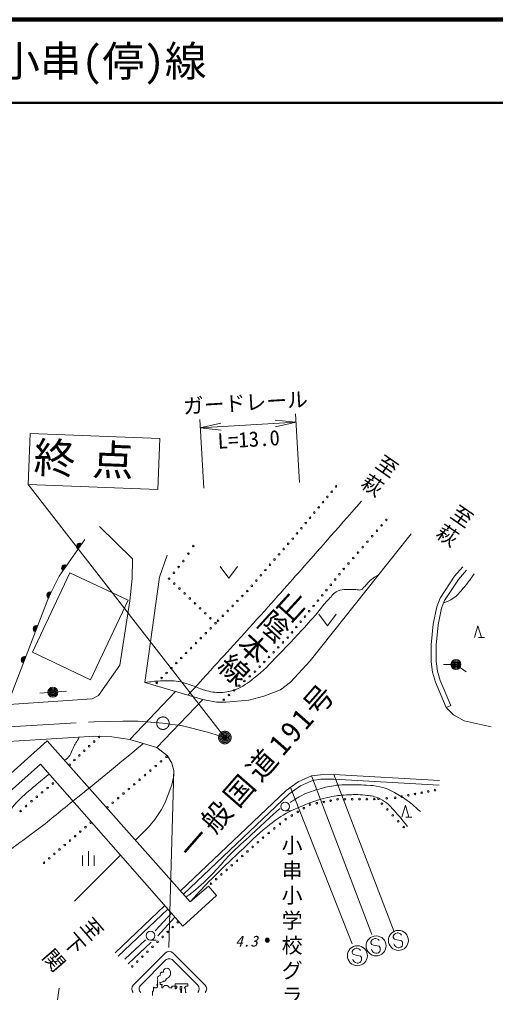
# Model space of a CAD drawing. Units: millimetres, scale not verified. Extents: x 40000 to 680000, y 20000 to 380000.
# Drawn here: x 239286 to 296402, y 263353 to 380000 of the extents above; entities that cross this region are included whole.
import ezdxf
from ezdxf.enums import TextEntityAlignment as Align

# ---------------------------------------------------------------- set-up
doc = ezdxf.new("R2010")
doc.units = ezdxf.units.MM
doc.header["$LTSCALE"] = 1000
doc.header["$PDMODE"] = 32
doc.header["$PDSIZE"] = 500
doc.linetypes.add('CHAIN', pattern=[18.5, 12, -1.5, 3.5, -1.5])
for name, color, linetype, lineweight in [('M-BGD', 7, 'Continuous', 13), ('M-BMK', 2, 'CHAIN', 13), ('M-STR-HTXT', 7, 'Continuous', 13), ('M-STR-STR3', 7, 'Continuous', 18), ('M-STR-STRC', 7, 'Continuous', 13), ('M-TTL', 2, 'Continuous', 140), ('M-TTL-LINE', 7, 'Continuous', 50)]:
    doc.layers.add(name, color=color, linetype=linetype, lineweight=lineweight)
doc.layers.add('M-OTRS', color=6, linetype='Continuous')
doc.layers.add('M-TTL-TXT', color=7, linetype='Continuous')
doc.styles.add('ＭＳ ゴシック', font='')
doc.styles.get('ＭＳ ゴシック').set_extended_font_data('MS Gothic')

# ---------------------------------------------------------------- blocks, each defined once
blk = doc.blocks.new('open_arrow')
at = {"color": 0, "linetype": 'Continuous', "lineweight": -2}
blk.add_lwpolyline([(7.5, 1.25), (0, 0), (7.5, -1.25)], dxfattribs=at)

msp = doc.modelspace()

# ---------------------------------------------------------------- linework, layer by layer
at = {"layer": 'M-BGD'}
for p, q in [((263348, 314431), (264398, 313031)), ((264398, 313031), (265448, 314431)), ((291467, 313251), (292479, 314378)), ((291944, 312885), (292925, 313977)), ((289752, 310622), (291467, 313251)), ((290289, 310348), (291944, 312885)), ((289360, 309593), (289752, 310622)), ((289937, 309423), (290289, 310348)), ((288919, 307519), (289360, 309593)), ((289513, 307429), (289937, 309423)), ((275199, 308698), (276249, 307298)), ((276249, 307298), (277299, 308698)), ((288690, 305020), (288919, 307519)), ((289290, 304992), (289513, 307429)), ((293872, 305909), (294292, 307309)), ((294292, 307309), (294712, 305909)), ((295062, 305909), (294362, 305909)), ((288690, 303011), (288690, 305020)), ((289290, 303050), (289290, 304992)), ((288853, 301770), (288690, 303011)), ((289442, 301891), (289290, 303050)), ((291651, 302680), (290145, 302693)), ((291651, 302680), (292888, 301811)), ((289196, 300561), (288853, 301770)), ((289764, 300760), (289442, 301891)), ((290471, 297532), (289196, 300561)), ((291024, 297765), (289764, 300760)), ((243298, 299348), (241734, 299234)), ((243298, 299348), (244921, 299488)), ((252535, 293689), (258005, 299425)), ((255769, 292726), (261273, 298470)), ((290471, 297532), (291024, 297765)), ((272719, 288607), (274304, 289318)), ((274304, 289318), (275414, 289465)), ((275414, 289465), (277015, 289481)), ((277015, 289481), (289673, 288771)), ((271299, 287578), (272719, 288607)), ((271650, 287154), (272996, 288129)), ((272996, 288129), (274456, 288783)), ((274456, 288783), (275453, 288915)), ((275453, 288915), (277002, 288931)), ((277002, 288931), (289642, 288222)), ((258602, 275550), (271299, 287578)), ((258967, 275139), (271650, 287154)), ((285162, 284395), (285582, 285795)), ((285582, 285795), (286002, 284395)), ((271152, 285122), (271852, 285122)), ((286352, 284395), (285652, 284395)), ((247558, 278545), (247558, 280295)), ((251403, 279824), (245878, 274310)), ((246858, 278545), (246858, 279770)), ((248258, 278545), (248258, 279770)), ((251403, 279824), (258904, 271306)), ((250751, 268113), (256729, 273776)), ((251129, 267713), (257093, 273363)), ((255573, 270750), (257531, 272865)), ((255884, 270162), (257935, 272406)), ((251915, 267353), (254397, 269656)), ((255001, 269648), (255701, 269648)), ((281574, 269633), (281445, 269446)), ((281715, 269765), (281574, 269633)), ((281906, 269832), (281715, 269765)), ((282047, 269832), (281906, 269832)), ((282230, 269770), (282047, 269832)), ((282373, 269700), (282230, 269770)), ((282433, 269573), (282373, 269700)), ((284257, 270294), (284128, 270108)), ((284128, 270108), (284128, 269970)), ((284128, 269970), (284260, 269768)), ((284397, 270426), (284257, 270294)), ((284260, 269768), (284451, 269706)), ((284589, 270494), (284397, 270426)), ((284451, 269706), (285115, 269571)), ((284729, 270494), (284589, 270494)), ((284913, 270432), (284729, 270494)), ((285056, 270361), (284913, 270432)), ((285115, 270235), (285056, 270361)), ((285115, 269571), (285239, 269379)), ((252339, 266797), (255083, 269411)), ((279333, 268457), (279203, 268270)), ((279473, 268589), (279333, 268457)), ((279665, 268656), (279473, 268589)), ((279805, 268656), (279665, 268656)), ((279989, 268594), (279805, 268656)), ((280132, 268524), (279989, 268594)), ((280191, 268397), (280132, 268524)), ((281445, 269446), (281445, 269309)), ((281445, 269309), (281577, 269106)), ((281577, 268388), (281512, 268512)), ((281577, 269106), (281769, 269044)), ((281707, 268191), (281577, 268388)), ((281769, 269044), (282433, 268909)), ((282433, 268909), (282557, 268718)), ((282560, 268442), (282500, 268253)), ((282557, 268718), (282560, 268442)), ((284260, 269050), (284195, 269174)), ((284389, 268853), (284260, 269050)), ((284524, 268783), (284389, 268853)), ((284710, 268718), (284524, 268783)), ((284856, 268718), (284710, 268718)), ((285051, 268780), (284856, 268718)), ((285183, 268915), (285051, 268780)), ((285242, 269104), (285183, 268915)), ((285239, 269379), (285242, 269104)), ((279203, 268270), (279203, 268133)), ((279203, 268133), (279335, 267930)), ((279335, 267212), (279271, 267336)), ((279335, 267930), (279527, 267868)), ((279465, 267015), (279335, 267212)), ((279527, 267868), (280191, 267733)), ((280191, 267733), (280315, 267542)), ((280318, 267266), (280259, 267077)), ((280315, 267542), (280318, 267266)), ((281842, 268121), (281707, 268191)), ((282028, 268056), (281842, 268121)), ((282174, 268056), (282028, 268056)), ((282368, 268118), (282174, 268056)), ((282500, 268253), (282368, 268118)), ((279600, 266945), (279465, 267015)), ((279786, 266880), (279600, 266945)), ((279932, 266880), (279786, 266880)), ((280126, 266942), (279932, 266880)), ((280259, 267077), (280126, 266942))]:
    msp.add_line(p, q, dxfattribs=at)
at = {"layer": 'M-BGD', "lineweight": 18}
msp.add_lwpolyline([(240566, 330359), (256111, 329752), (255872, 323635), (240327, 324241)], close=True, dxfattribs=at)
at = {"layer": 'M-BGD'}
for points in [[(213652, 311252), (212770, 308753), (212678, 308054), (212617, 295768), (225025, 296589), (235646, 297728), (247993, 298561), (248777, 298953), (251325, 302579), (252538, 310312), (252816, 312975), (252865, 315343), (248896, 319230)], [(238076, 298502), (242816, 310776), (244066, 313275), (247116, 317648)], [(257010, 315791), (256104, 313145), (254315, 300504), (261273, 298470), (262914, 298176), (264041, 298176), (266785, 298421), (268598, 298862), (270607, 299622), (271783, 300577), (274152, 303114), (286266, 318328)], [(295861, 295205), (292652, 295915), (291353, 296650), (290471, 297532)], [(228833, 292255), (228799, 292904), (248313, 294097), (250379, 293999), (252535, 293689), (255769, 292726), (257043, 291713), (257549, 290831), (257794, 289965), (257778, 289165), (257582, 288234), (256765, 286127), (256324, 285294), (255540, 284102), (254756, 283171), (253203, 281621)], [(251403, 279824), (241801, 290729), (235470, 285097), (230360, 290852), (231307, 291668), (235467, 287128), (242619, 293525)], [(242619, 293525), (259762, 274245), (261950, 276124), (262930, 274980), (258904, 271306)]]:
    msp.add_lwpolyline(points, dxfattribs=at)
msp.add_lwpolyline([(240845, 304140), (245329, 313671), (252311, 310386), (247828, 300856)], close=True, dxfattribs=at)
for centre, radius in [((276749, 323390), 100), ((277269, 324015), 100), ((275710, 322140), 100), ((276230, 322765), 100), ((274670, 320891), 100), ((275190, 321516), 100), ((273631, 319642), 100), ((274151, 320266), 100), ((283308, 320013), 100), ((272591, 318392), 100), ((273111, 319017), 100), ((282171, 318705), 100), ((282739, 319359), 100), ((272072, 317767), 100), ((281033, 317398), 100), ((281602, 318052), 100), ((260143, 316874), 100), ((270980, 316511), 100), ((271526, 317139), 100), ((279896, 316091), 100), ((280465, 316744), 100), ((258952, 315066), 100), ((259548, 315970), 100), ((269889, 315254), 100), ((270435, 315882), 100), ((279328, 315437), 100), ((258383, 314368), 100), ((268797, 313997), 100), ((269343, 314625), 100), ((278190, 314129), 100), ((278759, 314783), 100), ((257244, 312972), 100), ((257813, 313670), 100), ((267706, 312740), 100), ((268252, 313369), 100), ((277156, 312863), 100), ((277673, 313496), 100), ((257862, 312378), 100), ((258481, 311784), 100), ((266615, 311483), 100), ((267160, 312112), 100), ((276121, 311596), 100), ((276638, 312230), 100), ((259099, 311189), 100), ((259718, 310595), 100), ((265444, 310296), 100), ((266029, 310890), 100), ((275086, 310330), 100), ((275604, 310963), 100), ((260337, 310001), 100), ((260955, 309407), 100), ((264274, 309109), 100), ((264859, 309703), 100), ((274052, 309064), 100), ((274569, 309697), 100), ((261574, 308813), 100), ((262192, 308219), 100), ((263104, 307922), 100), ((263689, 308515), 100), ((273535, 308430), 100), ((262223, 307028), 100), ((262811, 307625), 100), ((272500, 307164), 100), ((273017, 307797), 100), ((261047, 305835), 100), ((261635, 306432), 100), ((271465, 305898), 100), ((271983, 306531), 100), ((259870, 304643), 100), ((260459, 305239), 100), ((270342, 304732), 100), ((270904, 305315), 100), ((258694, 303450), 100), ((259282, 304046), 100), ((269218, 303567), 100), ((269780, 304149), 100), ((257518, 302257), 100), ((258106, 302853), 100), ((268095, 302401), 100), ((268657, 302984), 100), ((256342, 301064), 100), ((256930, 301660), 100), ((266909, 301258), 100), ((267533, 301819), 100), ((255754, 300467), 100), ((265659, 300137), 100), ((266284, 300698), 100), ((264410, 299017), 100), ((265034, 299577), 100), ((263785, 298456), 100), ((248837, 293993), 100), ((247656, 292885), 100), ((248247, 293439), 100), ((246475, 291776), 100), ((247065, 292330), 100), ((256930, 291617), 100), ((245294, 290667), 100), ((245884, 291221), 100), ((255641, 290515), 100), ((256286, 291066), 100), ((254352, 289413), 100), ((254996, 289964), 100), ((243294, 288404), 100), ((253062, 288311), 100), ((253707, 288862), 100), ((242008, 287347), 100), ((242651, 287875), 100), ((251773, 287209), 100), ((252417, 287760), 100), ((285945, 287003), 100), ((286742, 287155), 100), ((287539, 287308), 100), ((288336, 287461), 100), ((289134, 287613), 100), ((240075, 285701), 100), ((240722, 286289), 100), ((241365, 286818), 100), ((250483, 286107), 100), ((251128, 286658), 100), ((271152, 285647), 525), ((274135, 285889), 100), ((274961, 286045), 100), ((275788, 286201), 100), ((276615, 286357), 100), ((277442, 286514), 100), ((278324, 286521), 100), ((279206, 286528), 100), ((280088, 286536), 100), ((280970, 286543), 100), ((281852, 286550), 100), ((282352, 286580), 100), ((282770, 285999), 100), ((283351, 286639), 100), ((284351, 286697), 100), ((285148, 286850), 100), ((239429, 285113), 100), ((249839, 285556), 100), ((271957, 284566), 100), ((272683, 285007), 100), ((273409, 285448), 100), ((283424, 285297), 100), ((284077, 284594), 100), ((247827, 283707), 100), ((270552, 283574), 100), ((271231, 284125), 100), ((284730, 283892), 100), ((246584, 282640), 100), ((247205, 283173), 100), ((269192, 282471), 100), ((269872, 283022), 100), ((285384, 283190), 100), ((244720, 281040), 100), ((245341, 281573), 100), ((245962, 282107), 100), ((267887, 281368), 100), ((268512, 281920), 100), ((243477, 279973), 100), ((244098, 280507), 100), ((266637, 280264), 100), ((267262, 280816), 100), ((242234, 278907), 100), ((242856, 279440), 100), ((265387, 279160), 100), ((266012, 279712), 100), ((264138, 278056), 100), ((264762, 278608), 100), ((262263, 276400), 100), ((262888, 276952), 100), ((263513, 277504), 100), ((258281, 271792), 100), ((255001, 270173), 525), ((257067, 270612), 100), ((257674, 271202), 100), ((284752, 269606), 1200), ((255853, 269432), 100), ((256460, 270022), 100), ((269026, 269629), 150), ((269026, 269629), 120), ((269026, 269629), 90), ((269026, 269629), 60), ((269026, 269629), 30), ((269026, 269629), 20), ((282070, 268945), 1200), ((254640, 268252), 100), ((255247, 268842), 100), ((279828, 267769), 1200), ((253426, 267072), 100), ((254033, 267662), 100), ((252819, 266482), 100)]:
    msp.add_circle(centre, radius, dxfattribs=at)
at = {"layer": 'M-BGD', "lineweight": 18}
for centre, radius in [((291651, 302680), 600), ((291651, 302680), 480), ((291651, 302680), 360), ((291651, 302680), 240), ((291651, 302680), 120), ((291651, 302680), 20), ((243298, 299348), 600), ((243298, 299348), 480), ((243298, 299348), 360), ((243298, 299348), 240), ((243298, 299348), 120), ((243298, 299348), 20)]:
    msp.add_circle(centre, radius, dxfattribs=at)
at = {"layer": 'M-BGD'}
for centre, radius, start, end in [((246542, 316825), 400, 55.10504, 235.10504), ((246542, 316825), 320, 55.10504, 235.10504), ((246542, 316825), 240, 55.10504, 235.10504), ((246542, 316825), 160, 55.10504, 235.10504), ((246542, 316825), 100, 55.10504, 235.10504), ((246542, 316825), 100, 55.10504, 235.10504), ((244742, 314244), 400, 55.10504, 235.10504), ((244742, 314244), 320, 55.10504, 235.10504), ((244742, 314244), 240, 55.10504, 235.10504), ((244742, 314244), 160, 55.10504, 235.10504), ((244742, 314244), 100, 55.10504, 235.10504), ((244742, 314244), 100, 55.10504, 235.10504), ((242968, 310986), 400, 65.5411, 245.5411), ((242968, 310986), 320, 65.5411, 245.5411), ((242968, 310986), 240, 65.5411, 245.5411), ((242968, 310986), 160, 65.5411, 245.5411), ((242968, 310986), 100, 65.5411, 245.5411), ((242968, 310986), 100, 65.5411, 245.5411), ((241341, 306955), 400, 68.88207, 248.88207), ((241341, 306955), 320, 68.88207, 248.88207), ((241341, 306955), 240, 68.88207, 248.88207), ((241341, 306955), 160, 68.88207, 248.88207), ((241341, 306955), 100, 68.88207, 248.88207), ((241341, 306955), 100, 68.88207, 248.88207), ((239907, 303244), 400, 68.88207, 248.88207), ((239907, 303244), 320, 68.88207, 248.88207), ((239907, 303244), 240, 68.88207, 248.88207), ((239907, 303244), 160, 68.88207, 248.88207), ((239907, 303244), 100, 68.88207, 248.88207), ((239907, 303244), 100, 68.88207, 248.88207)]:
    msp.add_arc(centre, radius, start, end, dxfattribs=at)
for points, knots in [([(254315, 300504), (255187, 300636), (255456, 300670), (256193, 300703), (257054, 300742), (257548, 300772), (258398, 300629), (259138, 300505), (259522, 300301), (260235, 300066), (260833, 299868), (261139, 299660), (261754, 299527), (262488, 299369), (262919, 299254), (263665, 299331), (264371, 299404), (264775, 299495), (265429, 299772), (266433, 300197), (266894, 300647), (267756, 301315), (268995, 302275), (269528, 303000), (270623, 304121), (272162, 305697), (273013, 306593), (274481, 308236), (275257, 309105), (275583, 309690), (276404, 310515), (276797, 310908), (276946, 311254), (277458, 311470), (277861, 311641), (278124, 311640), (278560, 311666), (278974, 311691), (279207, 311653), (279622, 311650), (279884, 311648), (280052, 311544), (280292, 311650), (280453, 311721), (280493, 311836), (280618, 311960), (280968, 312306), (281115, 312552), (281500, 312859), (281817, 313110), (281953, 313195), (282365, 313428)], [0, 0, 0, 0, 1, 1, 1, 2, 2, 2, 3, 3, 3, 4, 4, 4, 5, 5, 5, 6, 6, 6, 7, 7, 7, 8, 8, 8, 9, 9, 9, 10, 10, 10, 11, 11, 11, 12, 12, 12, 13, 13, 13, 14, 14, 14, 15, 15, 15, 16, 16, 16, 17, 17, 17, 17]), ([(290179, 310057), (290711, 310245), (290917, 310337), (291334, 310613), (291881, 310976), (292074, 311323), (292510, 311814), (293077, 312452), (293245, 312713), (293833, 313553)], [0, 0, 0, 0, 1, 1, 1, 2, 2, 2, 3, 3, 3, 3]), ([(244705, 291178), (245003, 291405), (245123, 291504), (245319, 291774), (245538, 292074), (245547, 292307), (245711, 292639), (245983, 293187), (246110, 293365), (246506, 293987)], [0, 0, 0, 0, 1, 1, 1, 2, 2, 2, 3, 3, 3, 3]), ([(229485, 277916), (230640, 278250), (231037, 278366), (231959, 278822), (232897, 279286), (233384, 279630), (234213, 280267), (234885, 280784), (235280, 281069), (235830, 281713), (236520, 282520), (236742, 283096), (237349, 283967), (237937, 284810), (238210, 285329), (238893, 286098), (239612, 286909), (240130, 287252), (240950, 287960), (241680, 288591), (241926, 288792), (242849, 289539)], [0, 0, 0, 0, 1, 1, 1, 2, 2, 2, 3, 3, 3, 4, 4, 4, 5, 5, 5, 6, 6, 6, 7, 7, 7, 7]), ([(271766, 286117), (272248, 286471), (272419, 286570), (272861, 286820), (273713, 287302), (274259, 287449), (275196, 287734), (276002, 287980), (276469, 288073), (277303, 288192), (277803, 288263), (278089, 288245), (278593, 288257), (279506, 288279), (280018, 288265), (280929, 288208), (281551, 288169), (281906, 288168), (282513, 288028), (283034, 287908), (283319, 287797), (283804, 287571), (284514, 287241), (284887, 286999), (285535, 286558), (286307, 286033), (286560, 285787), (287380, 285040)], [0, 0, 0, 0, 1, 1, 1, 2, 2, 2, 3, 3, 3, 4, 4, 4, 5, 5, 5, 6, 6, 6, 7, 7, 7, 8, 8, 8, 9, 9, 9, 9]), ([(259762, 274245), (261004, 275595), (261341, 275954), (262387, 277016), (263646, 278294), (264387, 278973), (265695, 280201), (266983, 281411), (267644, 282162), (269027, 283263), (269855, 283924), (270332, 284290), (271256, 284807), (272138, 285300), (272668, 285514), (273608, 285885), (274709, 286318), (275344, 286532), (276499, 286791), (277270, 286964), (277719, 286981), (278508, 287036), (279386, 287098), (279887, 287111), (280762, 287012), (281364, 286944), (281721, 286928), (282281, 286693), (282719, 286509), (282951, 286363), (283334, 286081), (283628, 285864), (283741, 285682), (283995, 285419), (284765, 284625), (284985, 284311), (285833, 283263)], [0, 0, 0, 0, 1, 1, 1, 2, 2, 2, 3, 3, 3, 4, 4, 4, 5, 5, 5, 6, 6, 6, 7, 7, 7, 8, 8, 8, 9, 9, 9, 10, 10, 10, 11, 11, 11, 12, 12, 12, 12]), ([(259280, 274787), (259820, 275189), (259966, 275316), (260393, 275670), (261435, 276534), (261964, 277085), (262898, 278065), (263546, 278746), (263859, 279173), (264515, 279846), (265519, 280878), (266155, 281380), (267210, 282361), (268089, 283179), (268568, 283652), (269463, 284452), (269888, 284831), (270025, 284954), (270558, 285415)], [0, 0, 0, 0, 1, 1, 1, 2, 2, 2, 3, 3, 3, 4, 4, 4, 5, 5, 5, 6, 6, 6, 6])]:
    msp.add_open_spline(points, degree=3, knots=knots, dxfattribs=at)
for p in [(291651, 302680), (243298, 299348), (269026, 269629)]:
    msp.add_point(p, dxfattribs=at)
at = {"layer": 'M-BMK'}
msp.add_lwpolyline([(141406, 289769), (178696, 291609), (248261, 295806), (251678, 295899), (253516, 295874), (256498, 295641), (258832, 295335), (261845, 294551), (263929, 293921)], dxfattribs=at)
for centre, radius in [((256498, 295641), 750), ((263929, 293921), 750), ((263929, 293921), 600), ((263929, 293921), 450), ((263929, 293921), 300), ((263929, 293921), 150), ((263929, 293921), 20)]:
    msp.add_circle(centre, radius, dxfattribs=at)
msp.add_point((263929, 293921), dxfattribs=at)
at = {"layer": 'M-OTRS'}
msp.add_point((263929, 293921), dxfattribs=at)
at = {"layer": 'M-STR-HTXT'}
for p, q in [((272900, 324497), (272418, 332716)), ((261387, 323823), (260906, 332042)), ((260965, 331044), (272477, 331718)), ((240327, 324241), (263929, 293921)), ((257794, 289965), (257218, 268738)), ((281551, 270298), (274304, 289318)), ((277015, 289481), (284222, 270617)), ((271791, 287935), (279218, 269200)), ((244032, 263858), (242913, 255726))]:
    msp.add_line(p, q, dxfattribs=at)
at = {"layer": 'M-STR-STR3'}
for points, knots in [([(259481, 298994), (263061, 302889), (263966, 303890), (266821, 307047), (272151, 312940), (273800, 314847), (280326, 322261)], [0, 0, 0, 0, 1, 1, 1, 2, 2, 2, 2]), ([(238001, 280367), (239518, 281442), (239918, 281738), (241125, 282646), (242952, 284022), (243920, 284865), (245703, 286298), (249025, 288969), (250060, 289837), (254149, 293208)], [0, 0, 0, 0, 1, 1, 1, 2, 2, 2, 3, 3, 3, 3])]:
    msp.add_open_spline(points, degree=3, knots=knots, dxfattribs=at)
at = {"layer": 'M-STR-STRC'}
for p, q in [((256809, 268109), (252945, 264244)), ((253836, 264244), (256809, 267218)), ((257700, 268109), (261565, 264244)), ((257700, 267218), (260674, 264244)), ((255364, 264007), (255364, 263503)), ((255465, 264007), (255364, 264007)), ((255465, 263906), (255465, 264007)), ((255767, 263906), (255465, 263906)), ((255767, 264309), (255902, 264309)), ((255767, 264309), (255767, 264228)), ((255767, 264228), (255847, 264228)), ((255767, 264007), (255767, 263906)), ((255847, 264007), (255767, 264007)), ((255847, 264228), (255847, 264007)), ((256171, 264309), (256411, 264309)), ((256361, 264228), (256411, 264228)), ((256361, 263906), (256361, 264228)), ((256361, 263906), (256476, 263906)), ((256411, 264228), (256411, 264309)), ((257267, 263906), (257569, 263906)), ((257569, 264107), (257569, 263906)), ((257972, 264107), (257569, 264107)), ((259502, 264409), (257972, 264409)), ((257972, 264409), (257972, 264107)), ((257972, 263805), (257972, 264107)), ((257972, 264107), (258173, 264107)), ((258072, 263805), (257972, 263805)), ((258072, 263906), (258072, 263805)), ((258173, 263906), (258072, 263906)), ((258173, 264107), (258173, 263906)), ((258579, 264094), (258780, 264094)), ((258579, 264094), (258579, 263691)), ((258579, 263691), (258656, 263691)), ((258656, 263691), (258656, 263356)), ((258780, 263826), (258713, 263826)), ((258713, 263826), (258713, 263356)), ((258780, 264094), (258780, 263826)), ((259079, 264017), (259200, 264017)), ((259079, 264017), (259079, 263916)), ((259079, 263916), (259200, 263755)), ((259200, 264107), (259502, 264107)), ((259200, 264017), (259200, 264107)), ((259200, 263755), (259200, 263392)), ((259502, 264107), (259502, 264409)), ((255263, 263503), (255263, 263000)), ((255364, 263503), (255263, 263503)), ((258713, 263356), (258656, 263356)), ((259200, 263392), (259301, 263332))]:
    msp.add_line(p, q, dxfattribs=at)
for centre, radius, start, end in [((257255, 267663), 630, 45, 135), ((257255, 266772), 630, 44.99985, 135), ((256959, 265856), 401, 23.32418, 188.96451), ((256757, 265676), 664, 282.82878, 30.77404), ((256245, 265037), 397, 96.59756, 202.1011), ((256965, 264644), 1115, 167.38867, 197.51871), ((256457, 265536), 278, 67.81332, 202.18668), ((256623, 264988), 285, 261.8699, 8.1301), ((253390, 263799), 630, 135, 225), ((254281, 263799), 630, 135, 225.00005), ((256268, 264986), 420, 252.16342, 318.34682), ((255733, 264398), 447, 348.4062, 24.73759), ((256871, 263806), 408, 14.23393, 165.76608), ((260229, 263799), 630, 315.00011, 44.99984), ((261120, 263799), 630, 315, 45)]:
    msp.add_arc(centre, radius, start, end, dxfattribs=at)
at = {"layer": 'M-TTL'}
msp.add_line((680000, 380000), (40000, 380000), dxfattribs=at)
at = {"layer": 'M-TTL-LINE'}
msp.add_line((40000, 370000), (680000, 370000), dxfattribs=at)

# ---------------------------------------------------------------- block references
at = {"layer": 'M-STR-HTXT', "xscale": 333, "yscale": 333}
for p, rotation in [((260965, 331044), 3.4), ((272477, 331718), 183.4)]:
    msp.add_blockref('open_arrow', p, dxfattribs=dict(at, rotation=rotation))

# ---------------------------------------------------------------- texts
at = {"layer": 'M-BGD', "style": 'ＭＳ ゴシック'}
for s, height, rotation, p in [('至', 1833, 325.265, (283394, 326441)), ('萩', 1833, 325.968, (281647, 324154)), ('至', 1833, 325.265, (292394, 320441)), ('萩', 1833, 325.968, (290647, 318154)), ('山', 2566, 317.691, (272048, 309688)), ('陰', 2566, 317.691, (269819, 307238)), ('本', 2566, 317.691, (267369, 304616)), ('線', 2566, 317.691, (265066, 302044)), ('至', 1833, 310.865, (248000, 271000)), ('下', 1833, 310.843, (245855, 269159)), ('関', 1833, 311.06, (243438, 267231))]:
    msp.add_text(s, height=height, rotation=rotation, dxfattribs=at).set_placement(p, align=Align.MIDDLE_CENTER)
for s, p in [('小', (272000, 281000)), ('串', (272000, 278000)), ('小', (272000, 275000)), ('学', (272000, 272000)), ('校', (272000, 269000)), ('グ', (272000, 266000)), ('ラ', (272000, 263000))]:
    msp.add_text(s, height=1833, dxfattribs=at).set_placement(p, align=Align.MIDDLE_CENTER)
at = {"layer": 'M-BGD', "style": 'ＭＳ ゴシック', "oblique": 15}
msp.add_text('4.3', height=1320, dxfattribs=at).set_placement((266521, 269516), align=Align.MIDDLE_CENTER)
at = {"layer": 'M-BGD', "attachment_point": 5, "style": 'ＭＳ ゴシック'}
for s, insert, char_height, rotation in [('\\T1.4;終点', (248008, 327051), 3666, 357.766), ('\\T1.18;一般国道191号', (268000, 290000), 2566, 48.814)]:
    msp.add_mtext(s, dxfattribs=dict(at, insert=insert, char_height=char_height, rotation=rotation))
at = {"layer": 'M-STR-HTXT', "style": 'ＭＳ ゴシック'}
msp.add_text('ガードレール', height=1833, rotation=3.351, dxfattribs=at).set_placement((266391, 334069), align=Align.MIDDLE_CENTER)
msp.add_text('L=13.0', height=1833, rotation=3.351, dxfattribs=at).set_placement((266870, 328206), align=Align.BOTTOM_CENTER)
at = {"layer": 'M-TTL-TXT', "style": 'ＭＳ ゴシック'}
msp.add_text('一般県道小串(停)線', height=3666, dxfattribs=at).set_placement((216734, 375000), align=Align.MIDDLE_LEFT)

doc.saveas('drawing.dxf')
